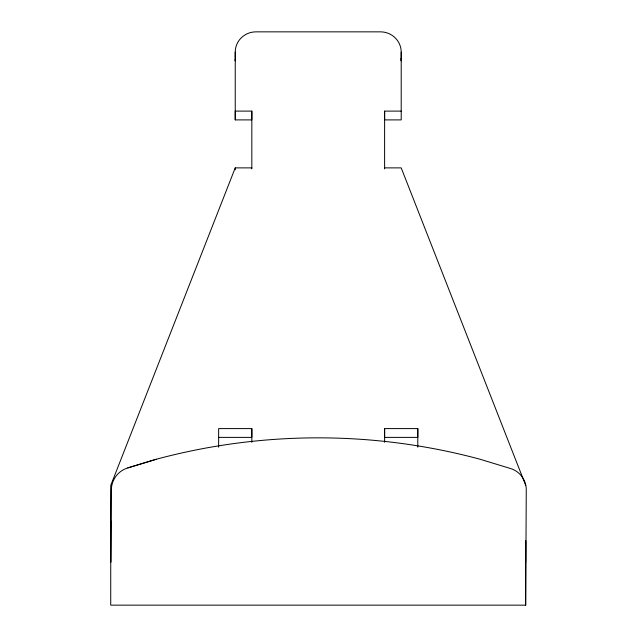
<?xml version="1.0" encoding="UTF-8"?>
<svg xmlns="http://www.w3.org/2000/svg" width="637" height="637" viewBox="0 0 637 637"><rect width="100%" height="100%" fill="white"/><g stroke="black" fill="none" stroke-linecap="round" stroke-linejoin="round"><path stroke-width="0.96" d="M110.758 520.827L110.75 562.328L111.34 489.917A23.203 23.203 0 0 1 127.806 467.908L156.288 459.253A623.042 623.042 0 0 1 480.107 459.253L510.571 468.537A22.16 22.16 0 0 1 526.266 489.917L525.66 605.15L525.684 540.733M235.236 169.84L235.236 167.881L251.83 167.881M251.83 111.109L251.83 119.899L235.236 119.899L235.236 111.109L251.83 111.109L251.83 168.845M401.206 111.109L384.613 111.109L384.613 119.899L401.206 119.899L401.206 52.123A20.75 20.273 0 0 0 380.464 31.85L255.978 31.85A20.75 20.273 0 0 0 235.236 52.123L235.236 60.913A20.75 20.273 0 0 1 235.3 59.329M384.613 442.301L384.613 428.597L417.8 428.597L417.808 437.388L384.613 437.388L384.613 428.597M384.613 168.845L384.613 111.109M401.206 52.123L401.206 60.913A20.75 20.273 0 0 0 401.063 58.532M417.8 447.19L417.8 428.597M525.684 540.614L525.66 562.32M235.236 167.881L110.758 485.37L110.727 605.15L525.684 605.15M156.288 459.253L127.806 467.908M384.613 167.881L401.206 167.881L525.684 485.37M218.642 437.388L251.83 437.388L251.83 428.597L218.634 428.597L218.634 447.19M251.83 428.597L251.83 442.301M235.236 52.123L235.236 119.899"/></g></svg>
